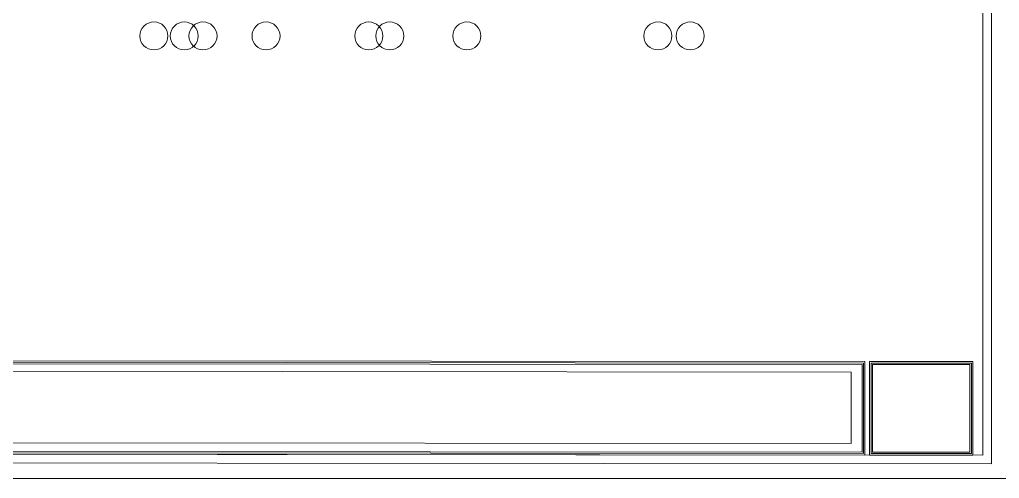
# Model space of a CAD drawing. Header units: millimetres. Extents: x 1373 to 40779, y 1939 to 6439.
# Drawn here: x 14088 to 16185, y 1939 to 2921 of the extents above; entities that cross this region are included whole.
import ezdxf

# ---------------------------------------------------------------- set-up
doc = ezdxf.new("R2010")
doc.units = ezdxf.units.MM
doc.layers.add('A-ANNO-DIMS', color=211, linetype='Continuous', lineweight=18)
doc.layers.add('S-GRID-IDEN', color=1, linetype='Continuous', lineweight=18)

# ---------------------------------------------------------------- blocks, each defined once
blk = doc.blocks.new('Grid - 3_0mm mit Kreis-1799268-1_ NORMAL KAT')
at = {"layer": 'S-GRID-IDEN'}
blk.add_circle((0, 0), 0.3, dxfattribs=at)

msp = doc.modelspace()

# ---------------------------------------------------------------- linework, layer by layer
at = {"layer": 'A-ANNO-DIMS', "lineweight": 18, "ltscale": 2}
for p, q in [((13126.5, 2191.1), (15897.5, 2188.7)), ((13129.6, 2188), (15894.4, 2185.5)), ((13132.7, 2184.9), (15891.3, 2182.4)), ((15891.3, 1994.9), (15891.3, 2182.4)), ((15894.4, 1991.8), (15894.4, 2185.5)), ((15897.5, 1988.7), (15897.5, 2188.7)), ((15907.5, 2188.7), (16128.6, 2188.7)), ((15907.5, 1988.7), (15907.5, 2188.7)), ((15910.6, 2185.5), (16125.5, 2185.5)), ((15910.6, 1991.8), (15910.6, 2185.5)), ((15913.7, 2182.4), (16122.3, 2182.4)), ((15913.7, 1994.9), (15913.7, 2182.4)), ((16122.3, 1994.9), (16122.3, 2182.4)), ((16125.5, 1991.8), (16125.5, 2185.5)), ((16128.6, 1988.7), (16128.6, 2188.7)), ((15868, 2166.4), (13154.9, 2168.9)), ((15868, 2013.3), (15868, 2166.4)), ((15868, 2013.3), (13154.9, 2015.8)), ((13129.6, 1994.2), (15894.4, 1991.8)), ((13132.7, 1997.4), (15891.3, 1994.9)), ((15913.7, 1994.9), (16122.3, 1994.9)), ((13126.5, 1991.1), (15897.5, 1988.7)), ((15907.5, 1988.7), (16128.6, 1988.7)), ((15910.6, 1991.8), (16125.5, 1991.8))]:
    msp.add_line(p, q, dxfattribs=at)
for points in [[(12818.4, 1938.6), (16202.1, 1938.6), (16202.1, 6438.6), (12818.4, 6438.6)], [(12852.2, 1972.4), (16168.4, 1969.9), (16168.4, 6402.4), (12852.2, 6404.9)], [(12870.9, 1991.1), (16149.6, 1988.7), (16149.6, 6383.7), (12870.9, 6386.1)]]:
    msp.add_lwpolyline(points, close=True, dxfattribs=at)

# ---------------------------------------------------------------- block references
at = {"layer": 'S-GRID-IDEN', "xscale": 99.99999999999993, "yscale": 99.99999999999993, "zscale": 99.99999999999993}
for p in [(14375.4, 2886.1), (14440.4, 2886.1), (14615.4, 2886.1), (15045.4, 2886.1)]:
    msp.add_blockref('Grid - 3_0mm mit Kreis-1799268-1_ NORMAL KAT', p, dxfattribs=at)
at = {"layer": 'S-GRID-IDEN', "xscale": 99.99999999999993, "yscale": 99.99999999999993, "zscale": 99.99999999999993, "rotation": 180}
for p in [(14480.5, 2886.1), (14835.4, 2886.1), (14880.4, 2886.1), (15454.2, 2886.1), (15523.4, 2886.1)]:
    msp.add_blockref('Grid - 3_0mm mit Kreis-1799268-1_ NORMAL KAT', p, dxfattribs=at)

doc.saveas('drawing.dxf')
